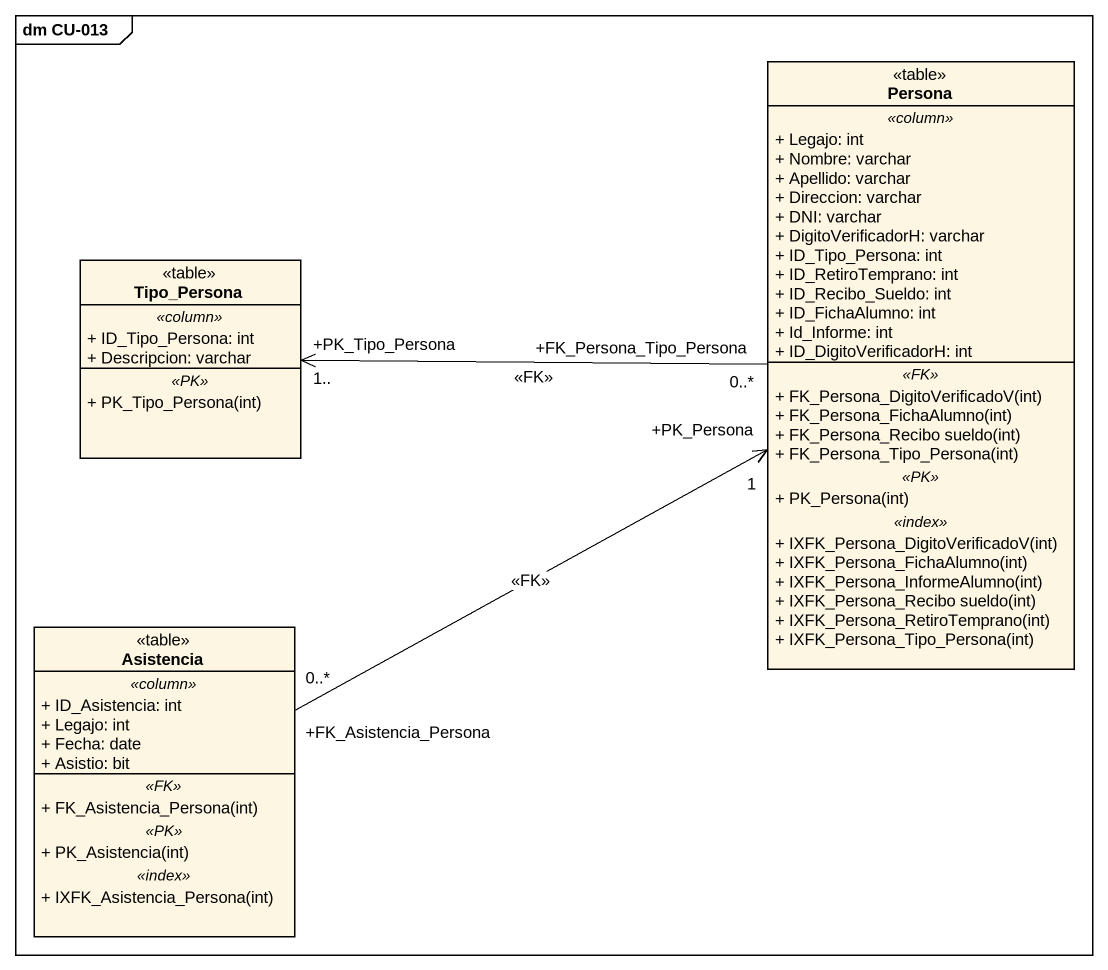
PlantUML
@startuml
mainframe dm CU-013
hide circle
hide empty members
skinparam classAttributeIconSize 0
class Persona <<table>> {
  .. <<column>> ..
  + Legajo: int
  + Nombre: varchar
  + Apellido: varchar
  + Direccion: varchar
  + DNI: varchar
  + DigitoVerificadorH: varchar
  + ID_Tipo_Persona: int
  + ID_RetiroTemprano: int
  + ID_Recibo_Sueldo: int
  + ID_FichaAlumno: int
  + Id_Informe: int
  + ID_DigitoVerificadorH: int
  .. <<FK>> ..
  + FK_Persona_DigitoVerificadoV(int)
  + FK_Persona_FichaAlumno(int)
  + FK_Persona_Recibo sueldo(int)
  + FK_Persona_Tipo_Persona(int)
  .. <<PK>> ..
  + PK_Persona(int)
  .. <<index>> ..
  + IXFK_Persona_DigitoVerificadoV(int)
  + IXFK_Persona_FichaAlumno(int)
  + IXFK_Persona_InformeAlumno(int)
  + IXFK_Persona_Recibo sueldo(int)
  + IXFK_Persona_RetiroTemprano(int)
  + IXFK_Persona_Tipo_Persona(int)
}
class Tipo_Persona <<table>> {
  .. <<column>> ..
  + ID_Tipo_Persona: int
  + Descripcion: varchar
  .. <<PK>> ..
  + PK_Tipo_Persona(int)
}
class Asistencia <<table>> {
  .. <<column>> ..
  + ID_Asistencia: int
  + Legajo: int
  + Fecha: date
  + Asistio: bit
  .. <<FK>> ..
  + FK_Asistencia_Persona(int)
  .. <<PK>> ..
  + PK_Asistencia(int)
  .. <<index>> ..
  + IXFK_Asistencia_Persona(int)
}
Persona "+FK_Persona_Tipo_Persona\n0..*" -left-> "+PK_Tipo_Persona\n1.." Tipo_Persona : <<FK>>
Asistencia "+FK_Asistencia_Persona\n0..*" -right-> "+PK_Persona\n1" Persona : <<FK>>
@enduml
